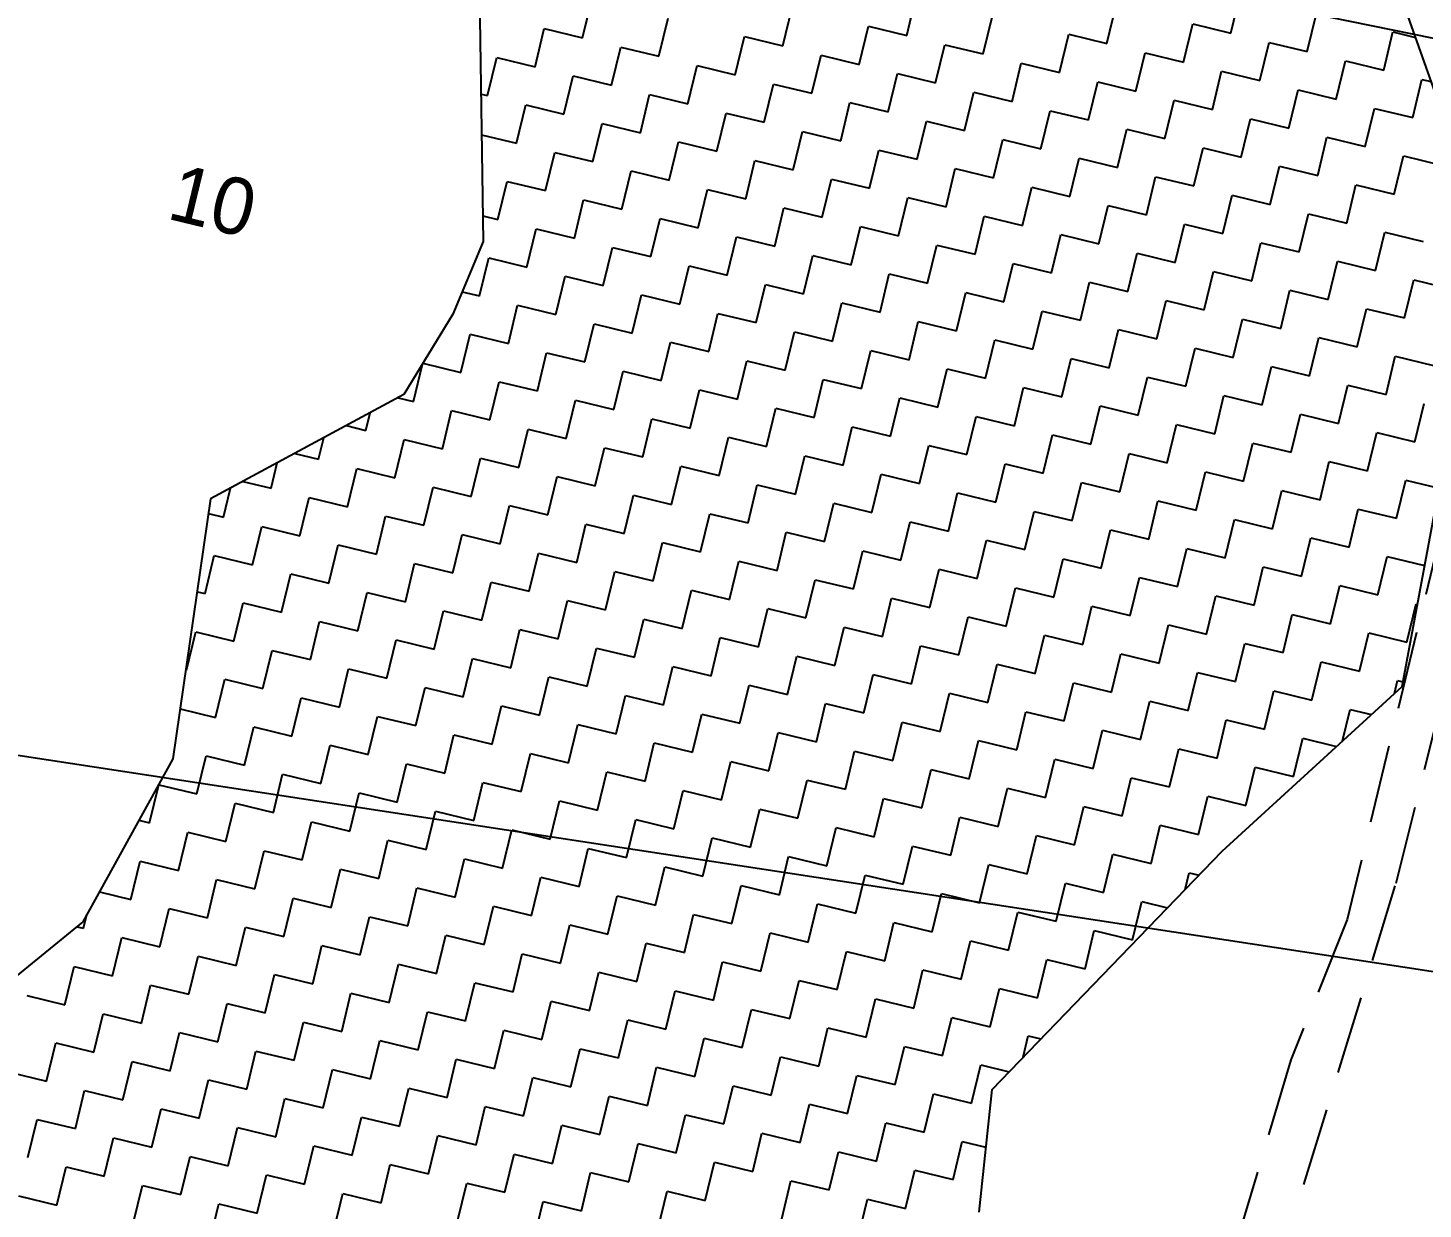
# Model space of a CAD drawing. Header units: metres. Extents: x 280481 to 282563, y 2046849 to 2049468.
# Drawn here: x 280961.2 to 281050.5, y 2047848.7 to 2047924.3 of the extents above; entities that cross this region are included whole.
import ezdxf
from ezdxf.enums import TextEntityAlignment as Align

# ---------------------------------------------------------------- set-up
doc = ezdxf.new("R2010")
doc.units = ezdxf.units.M
doc.linetypes.add('DASHED', pattern=[0.75, 0.5, -0.25])
for name, color, linetype in [('LINE_CARTTRACK', 2, 'DASHED'), ('POLY_HATCH', 12, 'Continuous'), ('POLY_PARCEL', 6, 'Continuous'), ('TEXT_PARCEL', 7, 'Continuous')]:
    doc.layers.add(name, color=color, linetype=linetype)
doc.styles.add('TEXT_MAP', font='')
doc.styles.get('TEXT_MAP').set_extended_font_data('Kruti Dev 050')

msp = doc.modelspace()

# ---------------------------------------------------------------- linework, layer by layer
at = {"layer": 'LINE_CARTTRACK', "ltscale": 10}
for p, q in [((281048.811, 2047869.572), (281070.257, 2047955.11)), ((281058.953, 2047922.061), (281045.669, 2047867.241)), ((281034.125, 2047821.596), (281048.811, 2047869.572)), ((281045.669, 2047867.241), (281042.081, 2047858.251)), ((281042.081, 2047858.251), (281024.734, 2047800.249))]:
    msp.add_line(p, q, dxfattribs=at)
at = {"layer": 'POLY_HATCH'}
for p, q in [((280990.09, 2047929.535), (280990.355, 2047910.643)), ((281054.568, 2047910.981), (281049.451, 2047925.401)), ((280990.355, 2047910.643), (280988.423, 2047906.001)), ((281049.197, 2047882.16), (281054.568, 2047910.981)), ((280988.423, 2047906.001), (280985.289, 2047900.844)), ((280985.289, 2047900.844), (280972.905, 2047894.163)), ((280972.905, 2047894.163), (280970.489, 2047877.535)), ((281037.674, 2047871.618), (281049.197, 2047882.16)), ((280970.489, 2047877.535), (280964.73, 2047867.097)), ((281022.942, 2047856.362), (281037.674, 2047871.618)), ((280964.73, 2047867.097), (280959.37, 2047862.748)), ((281022.112, 2047848.494), (281022.942, 2047856.362))]:
    msp.add_line(p, q, dxfattribs=at)
at = {"layer": 'POLY_HATCH', "linetype": 'Continuous'}
for p, q in [((281017.477, 2047923.836), (281018.07, 2047926.282)), ((281038.234, 2047923.985), (281038.827, 2047926.432)), ((280996.719, 2047923.687), (280997.312, 2047926.133)), ((281009.544, 2047923.169), (281010.137, 2047925.615)), ((281030.302, 2047923.318), (281030.895, 2047925.764)), ((281001.612, 2047922.501), (281002.205, 2047924.947)), ((281014.437, 2047921.983), (281015.03, 2047924.429)), ((281015.03, 2047924.429), (281017.477, 2047923.836)), ((281022.369, 2047922.65), (281022.962, 2047925.097)), ((281035.195, 2047922.132), (281035.788, 2047924.578)), ((281035.788, 2047924.578), (281038.234, 2047923.985)), ((281043.127, 2047922.799), (281043.72, 2047925.246)), ((280993.68, 2047921.834), (280994.273, 2047924.28)), ((280994.273, 2047924.28), (280996.719, 2047923.687)), ((281006.505, 2047921.315), (281007.098, 2047923.762)), ((281007.098, 2047923.762), (281009.544, 2047923.169)), ((281027.262, 2047921.464), (281027.855, 2047923.911)), ((281027.855, 2047923.911), (281030.302, 2047923.318)), ((281048.02, 2047921.613), (281048.613, 2047924.06)), ((281048.613, 2047924.06), (281050.051, 2047923.711)), ((280998.573, 2047920.648), (280999.166, 2047923.094)), ((280999.166, 2047923.094), (281001.612, 2047922.501)), ((281019.33, 2047920.797), (281019.923, 2047923.243)), ((281019.923, 2047923.243), (281022.369, 2047922.65)), ((281032.155, 2047920.278), (281032.748, 2047922.725)), ((281032.748, 2047922.725), (281035.195, 2047922.132)), ((281040.087, 2047920.946), (281040.68, 2047923.392)), ((281040.68, 2047923.392), (281043.127, 2047922.799)), ((280990.64, 2047919.98), (280991.233, 2047922.426)), ((280991.233, 2047922.426), (280993.68, 2047921.834)), ((281003.465, 2047919.462), (281004.058, 2047921.908)), ((281004.058, 2047921.908), (281006.505, 2047921.315)), ((281011.398, 2047920.129), (281011.991, 2047922.576)), ((281011.991, 2047922.576), (281014.437, 2047921.983)), ((281024.223, 2047919.611), (281024.816, 2047922.057)), ((281024.816, 2047922.057), (281027.262, 2047921.464)), ((281044.98, 2047919.76), (281045.573, 2047922.206)), ((281045.573, 2047922.206), (281048.02, 2047921.613)), ((280995.533, 2047918.794), (280996.126, 2047921.241)), ((280996.126, 2047921.241), (280998.573, 2047920.648)), ((281016.291, 2047918.943), (281016.884, 2047921.39)), ((281016.884, 2047921.39), (281019.33, 2047920.797)), ((281029.116, 2047918.425), (281029.709, 2047920.871)), ((281029.709, 2047920.871), (281032.155, 2047920.278)), ((281037.048, 2047919.092), (281037.641, 2047921.539)), ((281037.641, 2047921.539), (281040.087, 2047920.946)), ((281049.873, 2047918.574), (281050.466, 2047921.02)), ((281050.466, 2047921.02), (281051.056, 2047920.877)), ((280990.223, 2047920.081), (280990.64, 2047919.98)), ((281000.426, 2047917.608), (281001.019, 2047920.055)), ((281001.019, 2047920.055), (281003.465, 2047919.462)), ((281008.358, 2047918.276), (281008.951, 2047920.722)), ((281008.951, 2047920.722), (281011.398, 2047920.129)), ((281021.183, 2047917.757), (281021.776, 2047920.204)), ((281021.776, 2047920.204), (281024.223, 2047919.611)), ((281041.941, 2047917.906), (281042.534, 2047920.353)), ((281042.534, 2047920.353), (281044.98, 2047919.76)), ((280992.494, 2047916.941), (280993.087, 2047919.387)), ((280993.087, 2047919.387), (280995.533, 2047918.794)), ((281013.251, 2047917.09), (281013.844, 2047919.536)), ((281013.844, 2047919.536), (281016.291, 2047918.943)), ((281034.009, 2047917.239), (281034.602, 2047919.685)), ((281034.602, 2047919.685), (281037.048, 2047919.092)), ((281046.834, 2047916.72), (281047.427, 2047919.167)), ((281047.427, 2047919.167), (281049.873, 2047918.574)), ((280997.387, 2047915.755), (280997.98, 2047918.201)), ((280997.98, 2047918.201), (281000.426, 2047917.608)), ((281005.319, 2047916.422), (281005.912, 2047918.869)), ((281005.912, 2047918.869), (281008.358, 2047918.276)), ((281018.144, 2047915.904), (281018.737, 2047918.35)), ((281018.737, 2047918.35), (281021.183, 2047917.757)), ((281026.076, 2047916.571), (281026.669, 2047919.018)), ((281026.669, 2047919.018), (281029.116, 2047918.425)), ((281038.901, 2047916.053), (281039.494, 2047918.499)), ((281039.494, 2047918.499), (281041.941, 2047917.906)), ((280990.259, 2047917.482), (280992.494, 2047916.941)), ((281010.212, 2047915.236), (281010.805, 2047917.683)), ((281010.805, 2047917.683), (281013.251, 2047917.09)), ((281030.969, 2047915.385), (281031.562, 2047917.832)), ((281031.562, 2047917.832), (281034.009, 2047917.239)), ((281043.794, 2047914.867), (281044.387, 2047917.313)), ((281044.387, 2047917.313), (281046.834, 2047916.72)), ((281002.28, 2047914.569), (281002.873, 2047917.015)), ((281002.873, 2047917.015), (281005.319, 2047916.422)), ((281015.105, 2047914.05), (281015.698, 2047916.497)), ((281015.698, 2047916.497), (281018.144, 2047915.904)), ((281023.037, 2047914.718), (281023.63, 2047917.164)), ((281023.63, 2047917.164), (281026.076, 2047916.571)), ((281035.862, 2047914.199), (281036.455, 2047916.646)), ((281036.455, 2047916.646), (281038.901, 2047916.053)), ((280994.347, 2047913.901), (280994.94, 2047916.348)), ((280994.94, 2047916.348), (280997.387, 2047915.755)), ((281007.172, 2047913.383), (281007.765, 2047915.829)), ((281007.765, 2047915.829), (281010.212, 2047915.236)), ((281027.93, 2047913.532), (281028.523, 2047915.978)), ((281028.523, 2047915.978), (281030.969, 2047915.385)), ((281048.687, 2047913.681), (281049.28, 2047916.127)), ((281049.28, 2047916.127), (281051.727, 2047915.534)), ((280999.24, 2047912.715), (280999.833, 2047915.162)), ((280999.833, 2047915.162), (281002.28, 2047914.569)), ((281012.065, 2047912.197), (281012.658, 2047914.643)), ((281012.658, 2047914.643), (281015.105, 2047914.05)), ((281019.998, 2047912.864), (281020.591, 2047915.311)), ((281020.591, 2047915.311), (281023.037, 2047914.718)), ((281032.823, 2047912.346), (281033.416, 2047914.792)), ((281033.416, 2047914.792), (281035.862, 2047914.199)), ((281040.755, 2047913.013), (281041.348, 2047915.46)), ((281041.348, 2047915.46), (281043.794, 2047914.867)), ((280991.308, 2047912.048), (280991.901, 2047914.494)), ((280991.901, 2047914.494), (280994.347, 2047913.901)), ((281004.133, 2047911.529), (281004.726, 2047913.976)), ((281004.726, 2047913.976), (281007.172, 2047913.383)), ((281024.89, 2047911.678), (281025.483, 2047914.125)), ((281025.483, 2047914.125), (281027.93, 2047913.532)), ((281045.648, 2047911.827), (281046.241, 2047914.274)), ((281046.241, 2047914.274), (281048.687, 2047913.681)), ((280996.201, 2047910.862), (280996.794, 2047913.308)), ((280996.794, 2047913.308), (280999.24, 2047912.715)), ((281009.026, 2047910.343), (281009.619, 2047912.79)), ((281009.619, 2047912.79), (281012.065, 2047912.197)), ((281016.958, 2047911.011), (281017.551, 2047913.457)), ((281017.551, 2047913.457), (281019.998, 2047912.864)), ((281029.783, 2047910.492), (281030.376, 2047912.939)), ((281030.376, 2047912.939), (281032.823, 2047912.346)), ((281037.716, 2047911.16), (281038.308, 2047913.606)), ((281038.308, 2047913.606), (281040.755, 2047913.013)), ((280990.332, 2047912.284), (280991.308, 2047912.048)), ((281001.094, 2047909.676), (281001.687, 2047912.122)), ((281001.687, 2047912.122), (281004.133, 2047911.529)), ((281021.851, 2047909.825), (281022.444, 2047912.271)), ((281022.444, 2047912.271), (281024.89, 2047911.678)), ((281042.608, 2047909.974), (281043.201, 2047912.42)), ((281043.201, 2047912.42), (281045.648, 2047911.827)), ((280993.161, 2047909.008), (280993.754, 2047911.455)), ((280993.754, 2047911.455), (280996.201, 2047910.862)), ((281013.919, 2047909.157), (281014.512, 2047911.604)), ((281014.512, 2047911.604), (281016.958, 2047911.011)), ((281026.744, 2047908.639), (281027.337, 2047911.085)), ((281027.337, 2047911.085), (281029.783, 2047910.492)), ((281034.676, 2047909.307), (281035.269, 2047911.753)), ((281035.269, 2047911.753), (281037.716, 2047911.16)), ((281047.501, 2047908.788), (281048.094, 2047911.235)), ((281048.094, 2047911.235), (281050.541, 2047910.642)), ((280998.054, 2047907.822), (280998.647, 2047910.269)), ((280998.647, 2047910.269), (281001.094, 2047909.676)), ((281005.986, 2047908.49), (281006.579, 2047910.936)), ((281006.579, 2047910.936), (281009.026, 2047910.343)), ((281018.812, 2047907.972), (281019.405, 2047910.418)), ((281019.405, 2047910.418), (281021.851, 2047909.825)), ((281039.569, 2047908.121), (281040.162, 2047910.567)), ((281040.162, 2047910.567), (281042.608, 2047909.974)), ((280990.122, 2047907.155), (280990.715, 2047909.601)), ((280990.715, 2047909.601), (280993.161, 2047909.008)), ((281010.879, 2047907.304), (281011.472, 2047909.75)), ((281011.472, 2047909.75), (281013.919, 2047909.157)), ((281023.704, 2047906.786), (281024.297, 2047909.232)), ((281024.297, 2047909.232), (281026.744, 2047908.639)), ((281031.637, 2047907.453), (281032.23, 2047909.899)), ((281032.23, 2047909.899), (281034.676, 2047909.307)), ((281044.462, 2047906.935), (281045.055, 2047909.381)), ((281045.055, 2047909.381), (281047.501, 2047908.788)), ((280995.015, 2047905.969), (280995.608, 2047908.415)), ((280995.608, 2047908.415), (280998.054, 2047907.822)), ((281002.947, 2047906.636), (281003.54, 2047909.083)), ((281003.54, 2047909.083), (281005.986, 2047908.49)), ((281015.772, 2047906.118), (281016.365, 2047908.564)), ((281016.365, 2047908.564), (281018.812, 2047907.972)), ((281036.53, 2047906.267), (281037.123, 2047908.714)), ((281037.123, 2047908.714), (281039.569, 2047908.121)), ((280989.015, 2047907.423), (280990.122, 2047907.155)), ((281007.84, 2047905.451), (281008.433, 2047907.897)), ((281008.433, 2047907.897), (281010.879, 2047907.304)), ((281028.597, 2047905.6), (281029.19, 2047908.046)), ((281029.19, 2047908.046), (281031.637, 2047907.453)), ((281041.422, 2047905.081), (281042.015, 2047907.528)), ((281042.015, 2047907.528), (281044.462, 2047906.935)), ((281049.355, 2047905.749), (281049.948, 2047908.195)), ((281049.948, 2047908.195), (281052.394, 2047907.602)), ((280991.975, 2047904.116), (280992.568, 2047906.562)), ((280992.568, 2047906.562), (280995.015, 2047905.969)), ((280999.908, 2047904.783), (281000.501, 2047907.229)), ((281000.501, 2047907.229), (281002.947, 2047906.636)), ((281012.733, 2047904.265), (281013.326, 2047906.711)), ((281013.326, 2047906.711), (281015.772, 2047906.118)), ((281020.665, 2047904.932), (281021.258, 2047907.379)), ((281021.258, 2047907.379), (281023.704, 2047906.786)), ((281033.49, 2047904.414), (281034.083, 2047906.86)), ((281034.083, 2047906.86), (281036.53, 2047906.267)), ((281004.801, 2047903.597), (281005.393, 2047906.044)), ((281005.393, 2047906.044), (281007.84, 2047905.451)), ((281025.558, 2047903.746), (281026.151, 2047906.193)), ((281026.151, 2047906.193), (281028.597, 2047905.6)), ((281038.383, 2047903.228), (281038.976, 2047905.674)), ((281038.976, 2047905.674), (281041.422, 2047905.081)), ((281046.315, 2047903.895), (281046.908, 2047906.342)), ((281046.908, 2047906.342), (281049.355, 2047905.749)), ((280996.868, 2047902.93), (280997.461, 2047905.376)), ((280997.461, 2047905.376), (280999.908, 2047904.783)), ((281009.693, 2047902.411), (281010.286, 2047904.858)), ((281010.286, 2047904.858), (281012.733, 2047904.265)), ((281017.626, 2047903.079), (281018.219, 2047905.525)), ((281018.219, 2047905.525), (281020.665, 2047904.932)), ((281030.451, 2047902.56), (281031.044, 2047905.007)), ((281031.044, 2047905.007), (281033.49, 2047904.414)), ((280988.936, 2047902.262), (280989.529, 2047904.709)), ((280989.529, 2047904.709), (280991.975, 2047904.116)), ((281001.761, 2047901.744), (281002.354, 2047904.19)), ((281002.354, 2047904.19), (281004.801, 2047903.597)), ((281022.518, 2047901.893), (281023.111, 2047904.339)), ((281023.111, 2047904.339), (281025.558, 2047903.746)), ((281043.276, 2047902.042), (281043.869, 2047904.488)), ((281043.869, 2047904.488), (281046.315, 2047903.895)), ((280993.829, 2047901.076), (280994.422, 2047903.523)), ((280994.422, 2047903.523), (280996.868, 2047902.93)), ((281006.654, 2047900.558), (281007.247, 2047903.004)), ((281007.247, 2047903.004), (281009.693, 2047902.411)), ((281014.586, 2047901.225), (281015.179, 2047903.672)), ((281015.179, 2047903.672), (281017.626, 2047903.079)), ((281027.411, 2047900.707), (281028.004, 2047903.153)), ((281028.004, 2047903.153), (281030.451, 2047902.56)), ((281035.344, 2047901.374), (281035.937, 2047903.821)), ((281035.937, 2047903.821), (281038.383, 2047903.228)), ((281048.169, 2047900.856), (281048.762, 2047903.302)), ((281048.762, 2047903.302), (281051.208, 2047902.709)), ((280985.897, 2047900.409), (280986.475, 2047902.796)), ((280986.508, 2047902.851), (280988.936, 2047902.262)), ((280998.722, 2047899.89), (280999.315, 2047902.337)), ((280999.315, 2047902.337), (281001.761, 2047901.744)), ((281019.479, 2047900.039), (281020.072, 2047902.486)), ((281020.072, 2047902.486), (281022.518, 2047901.893)), ((281040.236, 2047900.188), (281040.829, 2047902.635)), ((281040.829, 2047902.635), (281043.276, 2047902.042)), ((280990.789, 2047899.223), (280991.382, 2047901.669)), ((280991.382, 2047901.669), (280993.829, 2047901.076)), ((281011.547, 2047899.372), (281012.14, 2047901.818)), ((281012.14, 2047901.818), (281014.586, 2047901.225)), ((281024.372, 2047898.853), (281024.965, 2047901.3)), ((281024.965, 2047901.3), (281027.411, 2047900.707)), ((281032.304, 2047899.521), (281032.897, 2047901.967)), ((281032.897, 2047901.967), (281035.344, 2047901.374)), ((281045.129, 2047899.002), (281045.722, 2047901.449)), ((281045.722, 2047901.449), (281048.169, 2047900.856)), ((280984.921, 2047900.645), (280985.897, 2047900.409)), ((280995.682, 2047898.037), (280996.275, 2047900.483)), ((280996.275, 2047900.483), (280998.722, 2047899.89)), ((281003.615, 2047898.704), (281004.208, 2047901.151)), ((281004.208, 2047901.151), (281006.654, 2047900.558)), ((281016.44, 2047898.186), (281017.033, 2047900.632)), ((281017.033, 2047900.632), (281019.479, 2047900.039)), ((281037.197, 2047898.335), (281037.79, 2047900.781)), ((281037.79, 2047900.781), (281040.236, 2047900.188)), ((280982.857, 2047898.555), (280983.13, 2047899.679)), ((280987.75, 2047897.369), (280988.343, 2047899.816)), ((280988.343, 2047899.816), (280990.789, 2047899.223)), ((281008.507, 2047897.518), (281009.1, 2047899.965)), ((281009.1, 2047899.965), (281011.547, 2047899.372)), ((281021.333, 2047897), (281021.926, 2047899.446)), ((281021.926, 2047899.446), (281024.372, 2047898.853)), ((281029.265, 2047897.667), (281029.858, 2047900.114)), ((281029.858, 2047900.114), (281032.304, 2047899.521)), ((281042.09, 2047897.149), (281042.683, 2047899.595)), ((281042.683, 2047899.595), (281045.129, 2047899.002)), ((281050.022, 2047897.816), (281050.615, 2047900.263)), ((280981.608, 2047898.858), (280982.857, 2047898.555)), ((280992.643, 2047896.183), (280993.236, 2047898.63)), ((280993.236, 2047898.63), (280995.682, 2047898.037)), ((281000.575, 2047896.851), (281001.168, 2047899.297)), ((281001.168, 2047899.297), (281003.615, 2047898.704)), ((281013.4, 2047896.332), (281013.993, 2047898.779)), ((281013.993, 2047898.779), (281016.44, 2047898.186)), ((281034.158, 2047896.481), (281034.751, 2047898.928)), ((281034.751, 2047898.928), (281037.197, 2047898.335)), ((280979.818, 2047896.702), (280980.15, 2047898.071)), ((280984.711, 2047895.516), (280985.304, 2047897.962)), ((280985.304, 2047897.962), (280987.75, 2047897.369)), ((281005.468, 2047895.665), (281006.061, 2047898.111)), ((281006.061, 2047898.111), (281008.507, 2047897.518)), ((281026.225, 2047895.814), (281026.818, 2047898.26)), ((281026.818, 2047898.26), (281029.265, 2047897.667)), ((281039.051, 2047895.295), (281039.644, 2047897.742)), ((281039.644, 2047897.742), (281042.09, 2047897.149)), ((281046.983, 2047895.963), (281047.576, 2047898.409)), ((281047.576, 2047898.409), (281050.022, 2047897.816)), ((280978.295, 2047897.071), (280979.818, 2047896.702)), ((280989.603, 2047894.33), (280990.196, 2047896.776)), ((280990.196, 2047896.776), (280992.643, 2047896.183)), ((280997.536, 2047894.997), (280998.129, 2047897.444)), ((280998.129, 2047897.444), (281000.575, 2047896.851)), ((281010.361, 2047894.479), (281010.954, 2047896.925)), ((281010.954, 2047896.925), (281013.4, 2047896.332)), ((281018.293, 2047895.146), (281018.886, 2047897.593)), ((281018.886, 2047897.593), (281021.333, 2047897)), ((281031.118, 2047894.628), (281031.711, 2047897.074)), ((281031.711, 2047897.074), (281034.158, 2047896.481)), ((280976.778, 2047894.848), (280977.17, 2047896.464)), ((280981.671, 2047893.662), (280982.264, 2047896.109)), ((280982.264, 2047896.109), (280984.711, 2047895.516)), ((281002.429, 2047893.811), (281003.022, 2047896.258)), ((281003.022, 2047896.258), (281005.468, 2047895.665)), ((281023.186, 2047893.96), (281023.779, 2047896.407)), ((281023.779, 2047896.407), (281026.225, 2047895.814)), ((281036.011, 2047893.442), (281036.604, 2047895.888)), ((281036.604, 2047895.888), (281039.051, 2047895.295)), ((281043.943, 2047894.109), (281044.536, 2047896.556)), ((281044.536, 2047896.556), (281046.983, 2047895.963)), ((280974.982, 2047895.284), (280976.778, 2047894.848)), ((280986.564, 2047892.476), (280987.157, 2047894.923)), ((280987.157, 2047894.923), (280989.603, 2047894.33)), ((280994.496, 2047893.144), (280995.089, 2047895.59)), ((280995.089, 2047895.59), (280997.536, 2047894.997)), ((281007.321, 2047892.625), (281007.914, 2047895.072)), ((281007.914, 2047895.072), (281010.361, 2047894.479)), ((281015.254, 2047893.293), (281015.847, 2047895.739)), ((281015.847, 2047895.739), (281018.293, 2047895.146)), ((281028.079, 2047892.774), (281028.672, 2047895.221)), ((281028.672, 2047895.221), (281031.118, 2047894.628)), ((281048.836, 2047892.924), (281049.429, 2047895.37)), ((281049.429, 2047895.37), (281051.562, 2047894.853)), ((280973.739, 2047892.995), (280974.19, 2047894.856)), ((280978.632, 2047891.809), (280979.225, 2047894.255)), ((280979.225, 2047894.255), (280981.671, 2047893.662)), ((280999.389, 2047891.958), (280999.982, 2047894.404)), ((280999.982, 2047894.404), (281002.429, 2047893.811)), ((281020.147, 2047892.107), (281020.74, 2047894.553)), ((281020.74, 2047894.553), (281023.186, 2047893.96)), ((281032.972, 2047891.589), (281033.565, 2047894.035)), ((281033.565, 2047894.035), (281036.011, 2047893.442)), ((281040.904, 2047892.256), (281041.497, 2047894.702)), ((281041.497, 2047894.702), (281043.943, 2047894.109)), ((280972.769, 2047893.23), (280973.739, 2047892.995)), ((280991.457, 2047891.29), (280992.05, 2047893.737)), ((280992.05, 2047893.737), (280994.496, 2047893.144)), ((281004.282, 2047890.772), (281004.875, 2047893.218)), ((281004.875, 2047893.218), (281007.321, 2047892.625)), ((281012.214, 2047891.439), (281012.807, 2047893.886)), ((281012.807, 2047893.886), (281015.254, 2047893.293)), ((281025.039, 2047890.921), (281025.632, 2047893.367)), ((281025.632, 2047893.367), (281028.079, 2047892.774)), ((281045.797, 2047891.07), (281046.39, 2047893.517)), ((281046.39, 2047893.517), (281048.836, 2047892.924)), ((280975.592, 2047889.955), (280976.185, 2047892.402)), ((280976.185, 2047892.402), (280978.632, 2047891.809)), ((280983.525, 2047890.623), (280984.118, 2047893.069)), ((280984.118, 2047893.069), (280986.564, 2047892.476)), ((280996.35, 2047890.104), (280996.943, 2047892.551)), ((280996.943, 2047892.551), (280999.389, 2047891.958)), ((281017.107, 2047890.254), (281017.7, 2047892.7)), ((281017.7, 2047892.7), (281020.147, 2047892.107)), ((281037.865, 2047890.403), (281038.458, 2047892.849)), ((281038.458, 2047892.849), (281040.904, 2047892.256)), ((280988.418, 2047889.437), (280989.011, 2047891.883)), ((280989.011, 2047891.883), (280991.457, 2047891.29)), ((281001.243, 2047888.919), (281001.836, 2047891.365)), ((281001.836, 2047891.365), (281004.282, 2047890.772)), ((281009.175, 2047889.586), (281009.768, 2047892.032)), ((281009.768, 2047892.032), (281012.214, 2047891.439)), ((281022, 2047889.068), (281022.593, 2047891.514)), ((281022.593, 2047891.514), (281025.039, 2047890.921)), ((281029.932, 2047889.735), (281030.525, 2047892.182)), ((281030.525, 2047892.182), (281032.972, 2047891.589)), ((281042.757, 2047889.217), (281043.35, 2047891.663)), ((281043.35, 2047891.663), (281045.797, 2047891.07)), ((280972.553, 2047888.102), (280973.146, 2047890.548)), ((280973.146, 2047890.548), (280975.592, 2047889.955)), ((280980.485, 2047888.769), (280981.078, 2047891.216)), ((280981.078, 2047891.216), (280983.525, 2047890.623)), ((280993.31, 2047888.251), (280993.903, 2047890.697)), ((280993.903, 2047890.697), (280996.35, 2047890.104)), ((281014.068, 2047888.4), (281014.661, 2047890.846)), ((281014.661, 2047890.846), (281017.107, 2047890.254)), ((281034.825, 2047888.549), (281035.418, 2047890.996)), ((281035.418, 2047890.996), (281037.865, 2047890.403)), ((281047.65, 2047888.031), (281048.243, 2047890.477)), ((281048.243, 2047890.477), (281050.639, 2047889.897)), ((280985.378, 2047887.583), (280985.971, 2047890.03)), ((280985.971, 2047890.03), (280988.418, 2047889.437)), ((281006.136, 2047887.733), (281006.728, 2047890.179)), ((281006.728, 2047890.179), (281009.175, 2047889.586)), ((281018.961, 2047887.214), (281019.554, 2047889.661)), ((281019.554, 2047889.661), (281022, 2047889.068)), ((281026.893, 2047887.882), (281027.486, 2047890.328)), ((281027.486, 2047890.328), (281029.932, 2047889.735)), ((281039.718, 2047887.363), (281040.311, 2047889.81)), ((281040.311, 2047889.81), (281042.757, 2047889.217)), ((280977.446, 2047886.916), (280978.039, 2047889.362)), ((280978.039, 2047889.362), (280980.485, 2047888.769)), ((280990.271, 2047886.398), (280990.864, 2047888.844)), ((280990.864, 2047888.844), (280993.31, 2047888.251)), ((280998.203, 2047887.065), (280998.796, 2047889.511)), ((280998.796, 2047889.511), (281001.243, 2047888.919)), ((281011.028, 2047886.547), (281011.621, 2047888.993)), ((281011.621, 2047888.993), (281014.068, 2047888.4)), ((281031.786, 2047886.696), (281032.379, 2047889.142)), ((281032.379, 2047889.142), (281034.825, 2047888.549)), ((280972.042, 2047888.226), (280972.553, 2047888.102)), ((280982.339, 2047885.73), (280982.932, 2047888.176)), ((280982.932, 2047888.176), (280985.378, 2047887.583)), ((281003.096, 2047885.879), (281003.689, 2047888.326)), ((281003.689, 2047888.326), (281006.136, 2047887.733)), ((281015.921, 2047885.361), (281016.514, 2047887.807)), ((281016.514, 2047887.807), (281018.961, 2047887.214)), ((281023.854, 2047886.028), (281024.446, 2047888.475)), ((281024.446, 2047888.475), (281026.893, 2047887.882)), ((281036.679, 2047885.51), (281037.272, 2047887.956)), ((281037.272, 2047887.956), (281039.718, 2047887.363)), ((281044.611, 2047886.177), (281045.204, 2047888.624)), ((281045.204, 2047888.624), (281047.65, 2047888.031)), ((280974.406, 2047885.063), (280974.999, 2047887.509)), ((280974.999, 2047887.509), (280977.446, 2047886.916)), ((280987.232, 2047884.544), (280987.825, 2047886.991)), ((280987.825, 2047886.991), (280990.271, 2047886.398)), ((280995.164, 2047885.212), (280995.757, 2047887.658)), ((280995.757, 2047887.658), (280998.203, 2047887.065)), ((281007.989, 2047884.693), (281008.582, 2047887.14)), ((281008.582, 2047887.14), (281011.028, 2047886.547)), ((281028.746, 2047884.842), (281029.339, 2047887.289)), ((281029.339, 2047887.289), (281031.786, 2047886.696)), ((281049.504, 2047884.991), (281050.097, 2047887.438)), ((281050.097, 2047887.438), (281050.177, 2047887.418)), ((280979.299, 2047883.877), (280979.892, 2047886.323)), ((280979.892, 2047886.323), (280982.339, 2047885.73)), ((281000.057, 2047884.026), (281000.65, 2047886.472)), ((281000.65, 2047886.472), (281003.096, 2047885.879)), ((281020.814, 2047884.175), (281021.407, 2047886.621)), ((281021.407, 2047886.621), (281023.854, 2047886.028)), ((281033.639, 2047883.656), (281034.232, 2047886.103)), ((281034.232, 2047886.103), (281036.679, 2047885.51)), ((281041.571, 2047884.324), (281042.164, 2047886.77)), ((281042.164, 2047886.77), (281044.611, 2047886.177)), ((280971.367, 2047883.209), (280971.96, 2047885.656)), ((280971.96, 2047885.656), (280974.406, 2047885.063)), ((280984.192, 2047882.691), (280984.785, 2047885.137)), ((280984.785, 2047885.137), (280987.232, 2047884.544)), ((280992.124, 2047883.358), (280992.717, 2047885.805)), ((280992.717, 2047885.805), (280995.164, 2047885.212)), ((281004.95, 2047882.84), (281005.543, 2047885.286)), ((281005.543, 2047885.286), (281007.989, 2047884.693)), ((281012.882, 2047883.507), (281013.475, 2047885.954)), ((281013.475, 2047885.954), (281015.921, 2047885.361)), ((281025.707, 2047882.989), (281026.3, 2047885.435)), ((281026.3, 2047885.435), (281028.746, 2047884.842)), ((281046.464, 2047883.138), (281047.057, 2047885.584)), ((281047.057, 2047885.584), (281049.504, 2047884.991)), ((280976.26, 2047882.023), (280976.853, 2047884.47)), ((280976.853, 2047884.47), (280979.299, 2047883.877)), ((280997.017, 2047882.172), (280997.61, 2047884.619)), ((280997.61, 2047884.619), (281000.057, 2047884.026)), ((281017.775, 2047882.321), (281018.368, 2047884.768)), ((281018.368, 2047884.768), (281020.814, 2047884.175)), ((281030.6, 2047881.803), (281031.193, 2047884.249)), ((281031.193, 2047884.249), (281033.639, 2047883.656)), ((281038.532, 2047882.47), (281039.125, 2047884.917)), ((281039.125, 2047884.917), (281041.571, 2047884.324)), ((280989.085, 2047881.505), (280989.678, 2047883.951)), ((280989.678, 2047883.951), (280992.124, 2047883.358)), ((281001.91, 2047880.986), (281002.503, 2047883.433)), ((281002.503, 2047883.433), (281004.95, 2047882.84)), ((281009.842, 2047881.654), (281010.435, 2047884.1)), ((281010.435, 2047884.1), (281012.882, 2047883.507)), ((281022.668, 2047881.135), (281023.261, 2047883.582)), ((281023.261, 2047883.582), (281025.707, 2047882.989)), ((281043.425, 2047881.284), (281044.018, 2047883.731)), ((281044.018, 2047883.731), (281046.464, 2047883.138)), ((280971.315, 2047883.222), (280971.367, 2047883.209)), ((280973.221, 2047880.17), (280973.813, 2047882.616)), ((280973.813, 2047882.616), (280976.26, 2047882.023)), ((280981.153, 2047880.837), (280981.746, 2047883.284)), ((280981.746, 2047883.284), (280984.192, 2047882.691)), ((280993.978, 2047880.319), (280994.571, 2047882.765)), ((280994.571, 2047882.765), (280997.017, 2047882.172)), ((281014.735, 2047880.468), (281015.328, 2047882.914)), ((281015.328, 2047882.914), (281017.775, 2047882.321)), ((281035.493, 2047880.617), (281036.086, 2047883.063)), ((281036.086, 2047883.063), (281038.532, 2047882.47)), ((281048.709, 2047881.714), (281048.911, 2047882.545)), ((281048.911, 2047882.545), (281049.253, 2047882.462)), ((280986.046, 2047879.651), (280986.639, 2047882.098)), ((280986.639, 2047882.098), (280989.085, 2047881.505)), ((280998.871, 2047879.133), (280999.464, 2047881.579)), ((280999.464, 2047881.579), (281001.91, 2047880.986)), ((281006.803, 2047879.8), (281007.396, 2047882.247)), ((281007.396, 2047882.247), (281009.842, 2047881.654)), ((281019.628, 2047879.282), (281020.221, 2047881.728)), ((281020.221, 2047881.728), (281022.668, 2047881.135)), ((281027.56, 2047879.949), (281028.153, 2047882.396)), ((281028.153, 2047882.396), (281030.6, 2047881.803)), ((281040.386, 2047879.431), (281040.979, 2047881.877)), ((281040.979, 2047881.877), (281043.425, 2047881.284)), ((280970.952, 2047880.72), (280973.221, 2047880.17)), ((280978.113, 2047878.984), (280978.706, 2047881.43)), ((280978.706, 2047881.43), (280981.153, 2047880.837)), ((280990.938, 2047878.465), (280991.531, 2047880.912)), ((280991.531, 2047880.912), (280993.978, 2047880.319)), ((281011.696, 2047878.614), (281012.289, 2047881.061)), ((281012.289, 2047881.061), (281014.735, 2047880.468)), ((281032.453, 2047878.763), (281033.046, 2047881.21)), ((281033.046, 2047881.21), (281035.493, 2047880.617)), ((281045.381, 2047878.669), (281045.871, 2047880.691)), ((281045.871, 2047880.691), (281047.231, 2047880.362)), ((280983.006, 2047877.798), (280983.599, 2047880.244)), ((280983.599, 2047880.244), (280986.046, 2047879.651)), ((281003.764, 2047877.947), (281004.357, 2047880.393)), ((281004.357, 2047880.393), (281006.803, 2047879.8)), ((281016.589, 2047877.428), (281017.182, 2047879.875)), ((281017.182, 2047879.875), (281019.628, 2047879.282)), ((281024.521, 2047878.096), (281025.114, 2047880.542)), ((281025.114, 2047880.542), (281027.56, 2047879.949)), ((281037.346, 2047877.577), (281037.939, 2047880.024)), ((281037.939, 2047880.024), (281040.386, 2047879.431)), ((280975.074, 2047877.13), (280975.667, 2047879.577)), ((280975.667, 2047879.577), (280978.113, 2047878.984)), ((280987.899, 2047876.612), (280988.492, 2047879.058)), ((280988.492, 2047879.058), (280990.938, 2047878.465)), ((280995.831, 2047877.279), (280996.424, 2047879.726)), ((280996.424, 2047879.726), (280998.871, 2047879.133)), ((281008.656, 2047876.761), (281009.249, 2047879.207)), ((281009.249, 2047879.207), (281011.696, 2047878.614)), ((281029.414, 2047876.91), (281030.007, 2047879.356)), ((281030.007, 2047879.356), (281032.453, 2047878.763)), ((281042.239, 2047876.392), (281042.832, 2047878.838)), ((281042.832, 2047878.838), (281044.993, 2047878.314)), ((280979.967, 2047875.944), (280980.56, 2047878.391)), ((280980.56, 2047878.391), (280983.006, 2047877.798)), ((281000.724, 2047876.093), (281001.317, 2047878.54)), ((281001.317, 2047878.54), (281003.764, 2047877.947)), ((281013.549, 2047875.575), (281014.142, 2047878.021)), ((281014.142, 2047878.021), (281016.589, 2047877.428)), ((281021.482, 2047876.242), (281022.075, 2047878.689)), ((281022.075, 2047878.689), (281024.521, 2047878.096)), ((281034.307, 2047875.724), (281034.9, 2047878.17)), ((281034.9, 2047878.17), (281037.346, 2047877.577)), ((280972.035, 2047875.277), (280972.628, 2047877.723)), ((280972.628, 2047877.723), (280975.074, 2047877.13)), ((280984.86, 2047874.758), (280985.453, 2047877.205)), ((280985.453, 2047877.205), (280987.899, 2047876.612)), ((280992.792, 2047875.426), (280993.385, 2047877.872)), ((280993.385, 2047877.872), (280995.831, 2047877.279)), ((281005.617, 2047874.907), (281006.21, 2047877.354)), ((281006.21, 2047877.354), (281008.656, 2047876.761)), ((281026.374, 2047875.056), (281026.967, 2047877.503)), ((281026.967, 2047877.503), (281029.414, 2047876.91)), ((280976.927, 2047874.091), (280977.52, 2047876.537)), ((280977.52, 2047876.537), (280979.967, 2047875.944)), ((280997.685, 2047874.24), (280998.278, 2047876.686)), ((280998.278, 2047876.686), (281000.724, 2047876.093)), ((281010.51, 2047873.721), (281011.103, 2047876.168)), ((281011.103, 2047876.168), (281013.549, 2047875.575)), ((281018.442, 2047874.389), (281019.035, 2047876.835)), ((281019.035, 2047876.835), (281021.482, 2047876.242)), ((281031.267, 2047873.871), (281031.86, 2047876.317)), ((281031.86, 2047876.317), (281034.307, 2047875.724)), ((281039.2, 2047874.538), (281039.793, 2047876.984)), ((281039.793, 2047876.984), (281042.239, 2047876.392)), ((280968.995, 2047873.423), (280969.588, 2047875.87)), ((280969.588, 2047875.87), (280972.035, 2047875.277)), ((280981.82, 2047872.905), (280982.413, 2047875.351)), ((280982.413, 2047875.351), (280984.86, 2047874.758)), ((280989.753, 2047873.572), (280990.346, 2047876.019)), ((280990.346, 2047876.019), (280992.792, 2047875.426)), ((281002.578, 2047873.054), (281003.171, 2047875.5)), ((281003.171, 2047875.5), (281005.617, 2047874.907)), ((281023.335, 2047873.203), (281023.928, 2047875.649)), ((281023.928, 2047875.649), (281026.374, 2047875.056)), ((280973.888, 2047872.237), (280974.481, 2047874.684)), ((280974.481, 2047874.684), (280976.927, 2047874.091)), ((280994.645, 2047872.386), (280995.238, 2047874.833)), ((280995.238, 2047874.833), (280997.685, 2047874.24)), ((281015.403, 2047872.536), (281015.996, 2047874.982)), ((281015.996, 2047874.982), (281018.442, 2047874.389)), ((281028.228, 2047872.017), (281028.821, 2047874.464)), ((281028.821, 2047874.464), (281031.267, 2047873.871)), ((281036.16, 2047872.685), (281036.753, 2047875.131)), ((281036.753, 2047875.131), (281039.2, 2047874.538)), ((280968.312, 2047873.589), (280968.995, 2047873.423)), ((280978.781, 2047871.051), (280979.374, 2047873.498)), ((280979.374, 2047873.498), (280981.82, 2047872.905)), ((280986.713, 2047871.719), (280987.306, 2047874.165)), ((280987.306, 2047874.165), (280989.753, 2047873.572)), ((280999.538, 2047871.201), (281000.131, 2047873.647)), ((281000.131, 2047873.647), (281002.578, 2047873.054)), ((281007.471, 2047871.868), (281008.064, 2047874.314)), ((281008.064, 2047874.314), (281010.51, 2047873.721)), ((281020.296, 2047871.35), (281020.889, 2047873.796)), ((281020.889, 2047873.796), (281023.335, 2047873.203)), ((280970.849, 2047870.384), (280971.442, 2047872.83)), ((280971.442, 2047872.83), (280973.888, 2047872.237)), ((280991.606, 2047870.533), (280992.199, 2047872.979)), ((280992.199, 2047872.979), (280994.645, 2047872.386)), ((281012.363, 2047870.682), (281012.956, 2047873.129)), ((281012.956, 2047873.129), (281015.403, 2047872.536)), ((281025.189, 2047870.164), (281025.781, 2047872.61)), ((281025.781, 2047872.61), (281028.228, 2047872.017)), ((281033.121, 2047870.831), (281033.714, 2047873.278)), ((281033.714, 2047873.278), (281036.16, 2047872.685)), ((280983.674, 2047869.866), (280984.267, 2047872.312)), ((280984.267, 2047872.312), (280986.713, 2047871.719)), ((280996.499, 2047869.347), (280997.092, 2047871.794)), ((280997.092, 2047871.794), (280999.538, 2047871.201)), ((281004.431, 2047870.015), (281005.024, 2047872.461)), ((281005.024, 2047872.461), (281007.471, 2047871.868)), ((281017.256, 2047869.496), (281017.849, 2047871.943)), ((281017.849, 2047871.943), (281020.296, 2047871.35)), ((280967.809, 2047868.531), (280968.402, 2047870.977)), ((280968.402, 2047870.977), (280970.849, 2047870.384)), ((280975.741, 2047869.198), (280976.334, 2047871.644)), ((280976.334, 2047871.644), (280978.781, 2047871.051)), ((280988.567, 2047868.68), (280989.16, 2047871.126)), ((280989.16, 2047871.126), (280991.606, 2047870.533)), ((281009.324, 2047868.829), (281009.917, 2047871.275)), ((281009.917, 2047871.275), (281012.363, 2047870.682)), ((281030.081, 2047868.978), (281030.674, 2047871.424)), ((281030.674, 2047871.424), (281033.121, 2047870.831)), ((280980.634, 2047868.012), (280981.227, 2047870.458)), ((280981.227, 2047870.458), (280983.674, 2047869.866)), ((280993.459, 2047867.494), (280994.052, 2047869.94)), ((280994.052, 2047869.94), (280996.499, 2047869.347)), ((281001.392, 2047868.161), (281001.985, 2047870.608)), ((281001.985, 2047870.608), (281004.431, 2047870.015)), ((281014.217, 2047867.643), (281014.81, 2047870.089)), ((281014.81, 2047870.089), (281017.256, 2047869.496)), ((281022.149, 2047868.31), (281022.742, 2047870.757)), ((281022.742, 2047870.757), (281025.189, 2047870.164)), ((281035.308, 2047869.168), (281035.567, 2047870.238)), ((281035.567, 2047870.238), (281036.195, 2047870.086)), ((280965.791, 2047869.02), (280967.809, 2047868.531)), ((280972.702, 2047867.345), (280973.295, 2047869.791)), ((280973.295, 2047869.791), (280975.741, 2047869.198)), ((280985.527, 2047866.826), (280986.12, 2047869.273)), ((280986.12, 2047869.273), (280988.567, 2047868.68)), ((281006.285, 2047866.975), (281006.878, 2047869.422)), ((281006.878, 2047869.422), (281009.324, 2047868.829)), ((281027.042, 2047867.124), (281027.635, 2047869.571)), ((281027.635, 2047869.571), (281030.081, 2047868.978)), ((280977.595, 2047866.159), (280978.188, 2047868.605)), ((280978.188, 2047868.605), (280980.634, 2047868.012)), ((280998.352, 2047866.308), (280998.945, 2047868.754)), ((280998.945, 2047868.754), (281001.392, 2047868.161)), ((281011.177, 2047865.789), (281011.77, 2047868.236)), ((281011.77, 2047868.236), (281014.217, 2047867.643)), ((281019.11, 2047866.457), (281019.703, 2047868.903)), ((281019.703, 2047868.903), (281022.149, 2047868.31)), ((281031.935, 2047865.938), (281032.528, 2047868.385)), ((281032.528, 2047868.385), (281034.168, 2047867.987)), ((280964.77, 2047866.677), (280964.983, 2047867.555)), ((280969.663, 2047865.491), (280970.256, 2047867.938)), ((280970.256, 2047867.938), (280972.702, 2047867.345)), ((280982.488, 2047864.973), (280983.081, 2047867.419)), ((280983.081, 2047867.419), (280985.527, 2047866.826)), ((280990.42, 2047865.64), (280991.013, 2047868.087)), ((280991.013, 2047868.087), (280993.459, 2047867.494)), ((281003.245, 2047865.122), (281003.838, 2047867.568)), ((281003.838, 2047867.568), (281006.285, 2047866.975)), ((281024.003, 2047865.271), (281024.596, 2047867.717)), ((281024.596, 2047867.717), (281027.042, 2047867.124)), ((280964.341, 2047866.781), (280964.77, 2047866.677)), ((280974.556, 2047864.305), (280975.148, 2047866.752)), ((280975.148, 2047866.752), (280977.595, 2047866.159)), ((280995.313, 2047864.454), (280995.906, 2047866.901)), ((280995.906, 2047866.901), (280998.352, 2047866.308)), ((281008.138, 2047863.936), (281008.731, 2047866.382)), ((281008.731, 2047866.382), (281011.177, 2047865.789)), ((281016.07, 2047864.603), (281016.663, 2047867.05)), ((281016.663, 2047867.05), (281019.11, 2047866.457)), ((281028.895, 2047864.085), (281029.488, 2047866.531)), ((281029.488, 2047866.531), (281031.935, 2047865.938)), ((280966.623, 2047863.638), (280967.216, 2047866.084)), ((280967.216, 2047866.084), (280969.663, 2047865.491)), ((280979.448, 2047863.119), (280980.041, 2047865.566)), ((280980.041, 2047865.566), (280982.488, 2047864.973)), ((280987.381, 2047863.787), (280987.974, 2047866.233)), ((280987.974, 2047866.233), (280990.42, 2047865.64)), ((281000.206, 2047863.268), (281000.799, 2047865.715)), ((281000.799, 2047865.715), (281003.245, 2047865.122)), ((281020.963, 2047863.417), (281021.556, 2047865.864)), ((281021.556, 2047865.864), (281024.003, 2047865.271)), ((280971.516, 2047862.452), (280972.109, 2047864.898)), ((280972.109, 2047864.898), (280974.556, 2047864.305)), ((280992.274, 2047862.601), (280992.866, 2047865.047)), ((280992.866, 2047865.047), (280995.313, 2047864.454)), ((281013.031, 2047862.75), (281013.624, 2047865.196)), ((281013.624, 2047865.196), (281016.07, 2047864.603)), ((281025.856, 2047862.231), (281026.449, 2047864.678)), ((281026.449, 2047864.678), (281028.895, 2047864.085)), ((280963.584, 2047861.784), (280964.177, 2047864.231)), ((280964.177, 2047864.231), (280966.623, 2047863.638)), ((280976.409, 2047861.266), (280977.002, 2047863.712)), ((280977.002, 2047863.712), (280979.448, 2047863.119)), ((280984.341, 2047861.933), (280984.934, 2047864.38)), ((280984.934, 2047864.38), (280987.381, 2047863.787)), ((280997.166, 2047861.415), (280997.759, 2047863.861)), ((280997.759, 2047863.861), (281000.206, 2047863.268)), ((281005.099, 2047862.082), (281005.692, 2047864.529)), ((281005.692, 2047864.529), (281008.138, 2047863.936)), ((281017.924, 2047861.564), (281018.517, 2047864.01)), ((281018.517, 2047864.01), (281020.963, 2047863.417)), ((280968.477, 2047860.598), (280969.07, 2047863.045)), ((280969.07, 2047863.045), (280971.516, 2047862.452)), ((280989.234, 2047860.747), (280989.827, 2047863.194)), ((280989.827, 2047863.194), (280992.274, 2047862.601)), ((281009.991, 2047860.896), (281010.584, 2047863.343)), ((281010.584, 2047863.343), (281013.031, 2047862.75)), ((281022.817, 2047860.378), (281023.41, 2047862.824)), ((281023.41, 2047862.824), (281025.856, 2047862.231)), ((280961.137, 2047862.377), (280963.584, 2047861.784)), ((280981.302, 2047860.08), (280981.895, 2047862.526)), ((280981.895, 2047862.526), (280984.341, 2047861.933)), ((280994.127, 2047859.561), (280994.72, 2047862.008)), ((280994.72, 2047862.008), (280997.166, 2047861.415)), ((281002.059, 2047860.229), (281002.652, 2047862.675)), ((281002.652, 2047862.675), (281005.099, 2047862.082)), ((281014.884, 2047859.71), (281015.477, 2047862.157)), ((281015.477, 2047862.157), (281017.924, 2047861.564)), ((280965.437, 2047858.745), (280966.03, 2047861.191)), ((280966.03, 2047861.191), (280968.477, 2047860.598)), ((280973.37, 2047859.412), (280973.963, 2047861.859)), ((280973.963, 2047861.859), (280976.409, 2047861.266)), ((280986.195, 2047858.894), (280986.788, 2047861.34)), ((280986.788, 2047861.34), (280989.234, 2047860.747)), ((281006.952, 2047859.043), (281007.545, 2047861.489)), ((281007.545, 2047861.489), (281009.991, 2047860.896)), ((281019.777, 2047858.524), (281020.37, 2047860.971)), ((281020.37, 2047860.971), (281022.817, 2047860.378)), ((280978.262, 2047858.226), (280978.855, 2047860.673)), ((280978.855, 2047860.673), (280981.302, 2047860.08)), ((280991.088, 2047857.708), (280991.681, 2047860.154)), ((280991.681, 2047860.154), (280994.127, 2047859.561)), ((280999.02, 2047858.375), (280999.613, 2047860.822)), ((280999.613, 2047860.822), (281002.059, 2047860.229)), ((281011.845, 2047857.857), (281012.438, 2047860.303)), ((281012.438, 2047860.303), (281014.884, 2047859.71)), ((280962.398, 2047856.891), (280962.991, 2047859.338)), ((280962.991, 2047859.338), (280965.437, 2047858.745)), ((280970.33, 2047857.559), (280970.923, 2047860.005)), ((280970.923, 2047860.005), (280973.37, 2047859.412)), ((280983.155, 2047857.04), (280983.748, 2047859.487)), ((280983.748, 2047859.487), (280986.195, 2047858.894)), ((281003.913, 2047857.189), (281004.506, 2047859.636)), ((281004.506, 2047859.636), (281006.952, 2047859.043)), ((281024.933, 2047858.423), (281025.263, 2047859.785)), ((281025.263, 2047859.785), (281026.061, 2047859.592)), ((280975.223, 2047856.373), (280975.816, 2047858.819)), ((280975.816, 2047858.819), (280978.262, 2047858.226)), ((280988.048, 2047855.854), (280988.641, 2047858.301)), ((280988.641, 2047858.301), (280991.088, 2047857.708)), ((280995.98, 2047856.522), (280996.573, 2047858.968)), ((280996.573, 2047858.968), (280999.02, 2047858.375)), ((281008.806, 2047856.004), (281009.399, 2047858.45)), ((281009.399, 2047858.45), (281011.845, 2047857.857)), ((281016.738, 2047856.671), (281017.331, 2047859.117)), ((281017.331, 2047859.117), (281019.777, 2047858.524)), ((280959.951, 2047857.484), (280962.398, 2047856.891)), ((280967.291, 2047855.705), (280967.884, 2047858.152)), ((280967.884, 2047858.152), (280970.33, 2047857.559)), ((280980.116, 2047855.187), (280980.709, 2047857.633)), ((280980.709, 2047857.633), (280983.155, 2047857.04)), ((281000.873, 2047855.336), (281001.466, 2047857.782)), ((281001.466, 2047857.782), (281003.913, 2047857.189)), ((281021.631, 2047855.485), (281022.224, 2047857.931)), ((281022.224, 2047857.931), (281024.034, 2047857.493)), ((280972.184, 2047854.519), (280972.777, 2047856.966)), ((280972.777, 2047856.966), (280975.223, 2047856.373)), ((280992.941, 2047854.668), (280993.534, 2047857.115)), ((280993.534, 2047857.115), (280995.98, 2047856.522)), ((281005.766, 2047854.15), (281006.359, 2047856.596)), ((281006.359, 2047856.596), (281008.806, 2047856.004)), ((281013.698, 2047854.818), (281014.291, 2047857.264)), ((281014.291, 2047857.264), (281016.738, 2047856.671)), ((280964.251, 2047853.852), (280964.844, 2047856.298)), ((280964.844, 2047856.298), (280967.291, 2047855.705)), ((280977.076, 2047853.333), (280977.669, 2047855.78)), ((280977.669, 2047855.78), (280980.116, 2047855.187)), ((280985.009, 2047854.001), (280985.602, 2047856.447)), ((280985.602, 2047856.447), (280988.048, 2047855.854)), ((280997.834, 2047853.483), (280998.427, 2047855.929)), ((280998.427, 2047855.929), (281000.873, 2047855.336)), ((281018.591, 2047853.632), (281019.184, 2047856.078)), ((281019.184, 2047856.078), (281021.631, 2047855.485)), ((280969.144, 2047852.666), (280969.737, 2047855.112)), ((280969.737, 2047855.112), (280972.184, 2047854.519)), ((280989.902, 2047852.815), (280990.495, 2047855.261)), ((280990.495, 2047855.261), (280992.941, 2047854.668)), ((281002.727, 2047852.297), (281003.32, 2047854.743)), ((281003.32, 2047854.743), (281005.766, 2047854.15)), ((281010.659, 2047852.964), (281011.252, 2047855.411)), ((281011.252, 2047855.411), (281013.698, 2047854.818)), ((280961.212, 2047851.998), (280961.805, 2047854.445)), ((280961.805, 2047854.445), (280964.251, 2047853.852)), ((280974.037, 2047851.48), (280974.63, 2047853.926)), ((280974.63, 2047853.926), (280977.076, 2047853.333)), ((280981.969, 2047852.148), (280982.562, 2047854.594)), ((280982.562, 2047854.594), (280985.009, 2047854.001)), ((280994.794, 2047851.629), (280995.387, 2047854.076)), ((280995.387, 2047854.076), (280997.834, 2047853.483)), ((281015.552, 2047851.778), (281016.145, 2047854.225)), ((281016.145, 2047854.225), (281018.591, 2047853.632)), ((280966.105, 2047850.813), (280966.698, 2047853.259)), ((280966.698, 2047853.259), (280969.144, 2047852.666)), ((280986.862, 2047850.962), (280987.455, 2047853.408)), ((280987.455, 2047853.408), (280989.902, 2047852.815)), ((281007.62, 2047851.111), (281008.213, 2047853.557)), ((281008.213, 2047853.557), (281010.659, 2047852.964)), ((281020.445, 2047850.592), (281021.038, 2047853.039)), ((281021.038, 2047853.039), (281022.553, 2047852.671)), ((280970.998, 2047849.627), (280971.591, 2047852.073)), ((280971.591, 2047852.073), (280974.037, 2047851.48)), ((280978.93, 2047850.294), (280979.523, 2047852.741)), ((280979.523, 2047852.741), (280981.969, 2047852.148)), ((280991.755, 2047849.776), (280992.348, 2047852.222)), ((280992.348, 2047852.222), (280994.794, 2047851.629)), ((280999.687, 2047850.443), (281000.28, 2047852.89)), ((281000.28, 2047852.89), (281002.727, 2047852.297)), ((281012.512, 2047849.925), (281013.105, 2047852.371)), ((281013.105, 2047852.371), (281015.552, 2047851.778)), ((280963.065, 2047848.959), (280963.658, 2047851.405)), ((280963.658, 2047851.405), (280966.105, 2047850.813)), ((280983.823, 2047849.108), (280984.416, 2047851.555)), ((280984.416, 2047851.555), (280986.862, 2047850.962)), ((281004.58, 2047849.257), (281005.173, 2047851.704)), ((281005.173, 2047851.704), (281007.62, 2047851.111)), ((281017.405, 2047848.739), (281017.998, 2047851.185)), ((281017.998, 2047851.185), (281020.445, 2047850.592)), ((280975.891, 2047848.441), (280976.484, 2047850.887)), ((280976.484, 2047850.887), (280978.93, 2047850.294)), ((280988.716, 2047847.922), (280989.309, 2047850.369)), ((280989.309, 2047850.369), (280991.755, 2047849.776)), ((280996.648, 2047848.59), (280997.241, 2047851.036)), ((280997.241, 2047851.036), (280999.687, 2047850.443)), ((281009.473, 2047848.071), (281010.066, 2047850.518)), ((281010.066, 2047850.518), (281012.512, 2047849.925)), ((280960.619, 2047849.552), (280963.065, 2047848.959)), ((280967.958, 2047847.773), (280968.551, 2047850.22)), ((280968.551, 2047850.22), (280970.998, 2047849.627)), ((280980.783, 2047847.255), (280981.376, 2047849.701)), ((280981.376, 2047849.701), (280983.823, 2047849.108)), ((281001.541, 2047847.404), (281002.134, 2047849.85)), ((281002.134, 2047849.85), (281004.58, 2047849.257)), ((280972.851, 2047846.587), (280973.444, 2047849.034)), ((280973.444, 2047849.034), (280975.891, 2047848.441)), ((280993.609, 2047846.736), (280994.201, 2047849.183)), ((280994.201, 2047849.183), (280996.648, 2047848.59)), ((281014.366, 2047846.885), (281014.959, 2047849.332)), ((281014.959, 2047849.332), (281017.405, 2047848.739))]:
    msp.add_line(p, q, dxfattribs=at)
at = {"layer": 'POLY_PARCEL'}
for p, q in [((281063.971, 2047921.036), (280951.178, 2047944.06)), ((281056.969, 2047863.008), (280952.654, 2047878.945))]:
    msp.add_line(p, q, dxfattribs=at)

# ---------------------------------------------------------------- texts
at = {"layer": 'TEXT_PARCEL', "style": 'TEXT_MAP'}
msp.add_text('10', height=3.6249, rotation=346.3752, dxfattribs=at).set_placement((280972.636, 2047911.493), align=Align.CENTER)

doc.saveas('drawing.dxf')
